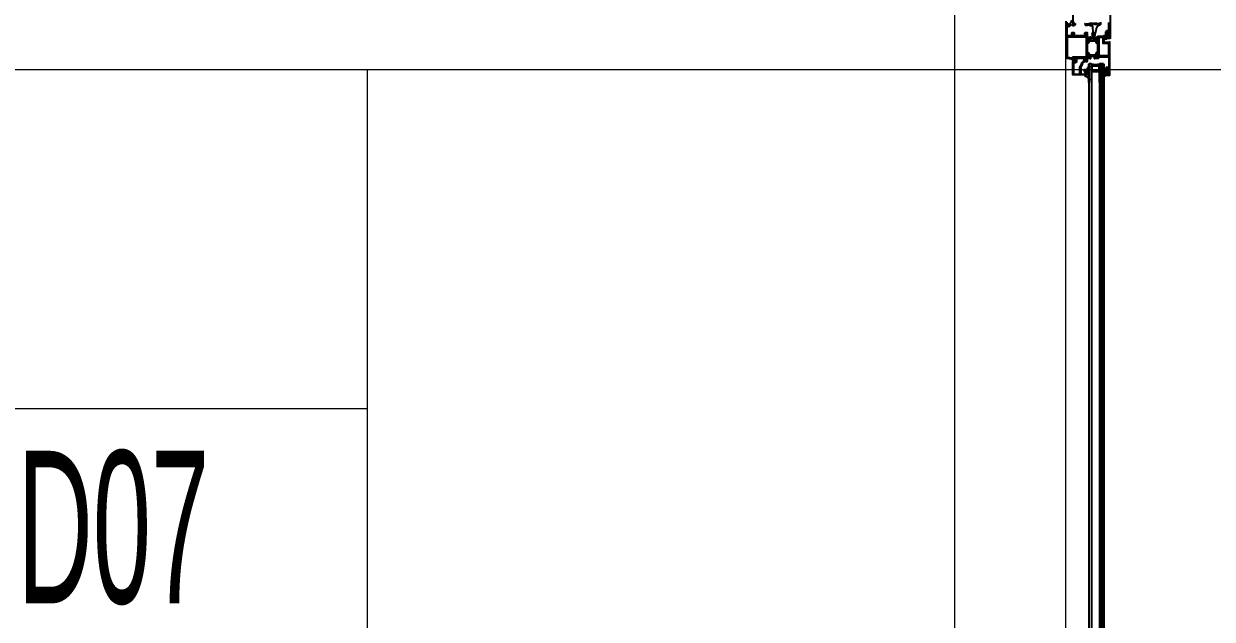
# Model space of a CAD drawing. Extents: x -9059 to 11889, y -1514 to 6575.
# Drawn here: x 3764.6 to 3940.1, y 3183.9 to 3271.8 of the extents above; entities that cross this region are included whole.
import ezdxf
from ezdxf.enums import TextEntityAlignment as Align

# ---------------------------------------------------------------- set-up
doc = ezdxf.new("R2010")
doc.units = 0
doc.header["$LTSCALE"] = 25
doc.header["$MEASUREMENT"] = 0
doc.layers.get('0').update_dxf_attribs({"color": 9, "lineweight": 9})
for name, color, linetype, lineweight in [('06D', 9, 'Continuous', 9), ('10', 9, 'Continuous', 9), ('15', 9, 'Continuous', 9), ('21_mahal200', 9, 'Continuous', 9), ('21_mahal200 @ 10 (1)', 9, 'Continuous', 9), ('21_mahal200 @ 10 (2)', 9, 'Continuous', 9), ('21_mahal200 @ 20', 9, 'Continuous', 9), ('40A', 9, 'Continuous', 9)]:
    doc.layers.add(name, color=color, linetype=linetype, lineweight=lineweight)
doc.styles.add('Arial', font='arial.ttf', dxfattribs={"height": 2.5})
doc.styles.add('MuuM_TEXT-STANDART', font='ARIALN.TTF')

# ---------------------------------------------------------------- blocks, each defined once
blk = doc.blocks.new('P-DOG-PORSCHE')
at = {"layer": '06D'}
for points in [[(-13.18, -3.54), (-111.94, -3.53)], [(-118, -20), (-2, -20)]]:
    blk.add_lwpolyline(points, dxfattribs=at)
at = {"layer": '10', "lineweight": 25, "ltscale": 0.5}
for p, q in [((-103.22, 1.44), (-106, 1.44)), ((-103.22, 0.24), (-106, 0.24)), ((-104.8, 1.44), (-104.8, 0.24)), ((-103.22, -0.16), (-105.95, -0.16)), ((-103.22, -0.16), (-105.49, -0.16))]:
    blk.add_line(p, q, dxfattribs=at)
for points in [[(-112, 1.47, -0.414214), (-111.88, 1.35), (-111.88, 1.26, -0.414214), (-111.98, 1.16)], [(-117.69, 2.98), (-109.71, 2.98, -0.414214), (-109.7, 2.97), (-109.7, 2.49, -0.414214), (-109.71, 2.48), (-109.93, 2.48, -0.414214), (-110, 2.55), (-110, 2.57, -0.414214), (-109.99, 2.58), (-109.89, 2.58, 0.414214), (-109.84, 2.63), (-109.84, 2.75, 0.414214), (-109.89, 2.8), (-110.56, 2.8, 0.414214), (-110.61, 2.75), (-110.61, 2.63, 0.414214), (-110.56, 2.58), (-110.46, 2.58, -0.414214), (-110.45, 2.57), (-110.45, 2.55, -0.414214), (-110.52, 2.48), (-110.83, 2.48, -0.414214), (-110.88, 2.53), (-110.88, 2.58), (-110.78, 2.58, 0.414214), (-110.75, 2.61), (-110.75, 2.78), (-110.88, 2.78), (-110.88, 2.79), (-111.15, 2.79), (-111.15, 2.78), (-111.3, 2.78), (-111.3, 2.79), (-111.63, 2.79), (-111.63, 2.78), (-111.78, 2.78), (-111.78, 2.79), (-112.1, 2.79, 0.425337)], [(-106.94, 1.34, -0.459137), (-106.98, 1.37), (-107.03, 2.47), (-107.03, 2.74, -0.414214), (-106.98, 2.79), (-105.4, 2.79, -0.414214), (-105.37, 2.76), (-105.37, 2.6, -0.414214), (-105.4, 2.57), (-105.5, 2.57), (-105.5, 2.52, 0.414214), (-105.45, 2.47), (-105.14, 2.47, 0.414214), (-105.07, 2.54), (-105.07, 2.56, 0.414214), (-105.08, 2.57), (-105.18, 2.57, -0.414214), (-105.23, 2.62), (-105.23, 2.77, -0.414214), (-105.18, 2.82), (-104.51, 2.82, -0.414214), (-104.46, 2.77), (-104.46, 2.62, -0.414214), (-104.51, 2.57), (-104.61, 2.57, 0.414214), (-104.62, 2.56), (-104.62, 2.54, 0.414214), (-104.55, 2.47), (-104.33, 2.47, 0.414214), (-104.32, 2.48), (-104.32, 2.96, 0.414214), (-104.33, 2.97), (-109.19, 2.97, 0.535184), (-109.22, 2.93), (-109.2, 2.89), (-109.17, 2.89, -0.414214), (-109.14, 2.86), (-109.14, 2.15, -0.414214), (-109.17, 2.12), (-110.11, 2.12, 0.535184), (-110.14, 2.08), (-110.13, 2.06, 0.302776), (-110.1, 2.04), (-110.07, 2.04, -0.414214), (-110.04, 2.01), (-110.04, 1.18, 0.414214), (-110.01, 1.15), (-109.89, 1.15, -0.414214), (-109.86, 1.12), (-109.86, 1), (-109.93, 0.74, 0.700084), (-109.82, 0.66), (-109.8, 0.68), (-109.63, 0.85, 0.607471), (-109.65, 0.91, -0.283637), (-109.67, 0.93), (-109.72, 1.11, -1.229391), (-109.67, 1.15), (-109.2, 1.15), (-109.36, 0.88, 0.859449), (-109.33, 0.85), (-109.08, 0.95), (-108.96, 1.15), (-107.72, 1.15), (-107.6, 0.95), (-107.35, 0.85, 0.859449), (-107.32, 0.88), (-107.48, 1.15), (-107.01, 1.15, -1.229391), (-106.96, 1.11), (-107.01, 0.93, -0.283637), (-107.03, 0.91, 0.607471), (-107.05, 0.85), (-106.88, 0.68), (-106.86, 0.66, 0.700084), (-106.75, 0.74), (-106.82, 1), (-106.82, 1.25, 0.474196), (-106.94, 1.34)], [(-104.24, 2.47, 0.220745), (-103.93, 1.88, -0.651907), (-103.98, 1.81, -0.176952), (-104.28, 2.13, 0.281357), (-104.42, 2.22), (-104.5, 2.22), (-104.51, 2.22), (-104.52, 2.22), (-104.53, 2.21), (-104.54, 2.21), (-104.54, 2.21), (-104.55, 2.2), (-104.55, 2.19), (-104.56, 2.19), (-104.56, 2.18), (-104.56, 2.17), (-104.56, 2.09), (-104.56, 2.09), (-104.56, 2.08), (-104.57, 2.08), (-104.57, 2.08), (-104.57, 2.08), (-104.57, 2.07), (-104.57, 2.07), (-104.58, 2.07), (-104.58, 2.07), (-104.66, 2.07), (-104.67, 2.07), (-104.67, 2.07), (-104.67, 2.07), (-104.68, 2.07), (-104.68, 2.08), (-104.68, 2.08), (-104.68, 2.08), (-104.68, 2.08), (-104.68, 2.09), (-104.68, 2.17), (-104.68, 2.17), (-104.69, 2.18), (-104.69, 2.19), (-104.69, 2.19), (-104.7, 2.2), (-104.7, 2.21), (-104.71, 2.21), (-104.72, 2.21), (-104.73, 2.22), (-104.74, 2.22), (-104.75, 2.21), (-104.76, 2.21), (-104.76, 2.21), (-104.77, 2.2), (-104.77, 2.19), (-104.78, 2.19), (-104.78, 2.18), (-104.78, 2.17), (-104.78, 2.09), (-104.78, 2.09), (-104.78, 2.08), (-104.79, 2.08), (-104.79, 2.08), (-104.79, 2.08), (-104.79, 2.07), (-104.79, 2.07), (-104.8, 2.07), (-104.8, 2.07), (-104.88, 2.07), (-104.89, 2.07), (-104.89, 2.07), (-104.89, 2.07), (-104.9, 2.07), (-104.9, 2.08), (-104.9, 2.08), (-104.9, 2.08), (-104.9, 2.08), (-104.9, 2.09), (-104.9, 2.17), (-104.9, 2.17), (-104.91, 2.18), (-104.91, 2.19), (-104.91, 2.19), (-104.92, 2.2), (-104.92, 2.21), (-104.93, 2.21), (-104.94, 2.21), (-104.95, 2.22), (-104.96, 2.22), (-104.97, 2.21), (-104.98, 2.21), (-104.98, 2.21), (-104.99, 2.2), (-104.99, 2.19), (-105, 2.19), (-105, 2.18), (-105, 2.17), (-105, 2.09), (-105, 2.09), (-105, 2.08), (-105.01, 2.08), (-105.01, 2.08), (-105.01, 2.08), (-105.01, 2.07), (-105.01, 2.07), (-105.02, 2.07), (-105.02, 2.07), (-105.1, 2.07), (-105.11, 2.07), (-105.11, 2.07), (-105.11, 2.07), (-105.12, 2.07), (-105.12, 2.08), (-105.12, 2.08), (-105.12, 2.08), (-105.12, 2.08), (-105.12, 2.09), (-105.12, 2.17), (-105.12, 2.17), (-105.13, 2.18), (-105.13, 2.19), (-105.13, 2.19), (-105.14, 2.2), (-105.14, 2.21), (-105.15, 2.21), (-105.16, 2.21), (-105.17, 2.22), (-105.18, 2.22), (-105.19, 2.21), (-105.2, 2.21), (-105.2, 2.21), (-105.21, 2.2), (-105.21, 2.19), (-105.22, 2.19), (-105.22, 2.18), (-105.22, 2.17), (-105.22, 2.09), (-105.22, 2.09), (-105.22, 2.08), (-105.23, 2.08), (-105.23, 2.08), (-105.23, 2.08), (-105.23, 2.07), (-105.23, 2.07), (-105.24, 2.07), (-105.24, 2.07), (-105.32, 2.07), (-105.33, 2.07), (-105.33, 2.07), (-105.33, 2.07), (-105.34, 2.07), (-105.34, 2.08), (-105.34, 2.08), (-105.34, 2.08), (-105.34, 2.08), (-105.34, 2.09), (-105.34, 2.43, -0.414214), (-105.31, 2.46), (-105.08, 2.46, 0.414214), (-105.05, 2.49), (-105.05, 2.55, 0.291535), (-105.06, 2.57), (-105.11, 2.59, -0.613042), (-105.11, 2.65), (-105, 2.72, -0.127095), (-104.93, 2.73), (-104.73, 2.73, -0.127095), (-104.67, 2.72), (-104.56, 2.66, -0.585233), (-104.56, 2.59), (-104.61, 2.57, 0.167811), (-104.61, 2.55), (-104.61, 2.49, 0.414214), (-104.58, 2.46), (-104.29, 2.46), (-104.29, 2.52, -0.394677), (-104.24, 2.47)], [(-115.69, -2.52), (-111.71, -2.52, 0.414214), (-111.7, -2.51), (-111.7, -2.27, 0.414214), (-111.85, -2.12), (-111.89, -2.12, 0.414214), (-111.9, -2.13)], [(-111.9, -2.2, 0.366034), (-111.87, -2.23, -0.365977), (-111.85, -2.25), (-111.85, -2.34, -0.414214), (-111.88, -2.37), (-111.99, -2.37, -0.365977)], [(-111.99, -0.47), (-111.88, -0.47, -0.414214), (-111.85, -0.5), (-111.85, -0.59, -0.365977), (-111.87, -0.62, 0.366034), (-111.9, -0.65)], [(-111.9, -0.71, 0.414214), (-111.89, -0.72), (-111.85, -0.72, 0.414214), (-111.7, -0.57), (-111.7, -0.4, 0.414214), (-111.78, -0.32), (-111.85, -0.32, -0.414214), (-111.88, -0.29), (-111.88, -0.27, 0.414214), (-111.98, -0.17)], [(-112.29, -3.53), (-107.02, -3.53, 0.363975), (-106.82, -3.37), (-106.72, -2.78, -0.36397), (-106.42, -2.53), (-106.35, -2.53, 0.414214), (-106.32, -2.5), (-106.32, -2.28, 0.414214), (-106.47, -2.13), (-106.51, -2.13, 0.414214), (-106.52, -2.14), (-106.52, -2.21, 0.366034), (-106.49, -2.24, -0.365977), (-106.47, -2.26), (-106.47, -2.35, -0.414214), (-106.5, -2.38), (-106.61, -2.38, -0.365977), (-106.64, -2.36, 0.365977), (-106.67, -2.33), (-106.79, -2.33, -0.414214), (-106.82, -2.3), (-106.82, -1.46), (-106.85, -1.43), (-106.82, -1.4), (-106.82, -0.56, -0.414214), (-106.79, -0.53), (-106.67, -0.53, 0.365977), (-106.64, -0.51, -0.365977), (-106.61, -0.48), (-106.5, -0.48, -0.414214), (-106.47, -0.51), (-106.47, -0.6, -0.365977), (-106.49, -0.63, 0.366034), (-106.52, -0.66), (-106.52, -0.72, 0.414214), (-106.51, -0.73), (-106.47, -0.73, 0.414214), (-106.32, -0.58), (-106.32, -0.41, 0.414214), (-106.4, -0.33), (-106.82, -0.33, -0.493043), (-106.85, -0.3), (-106.75, 0.07, 0.700084), (-106.86, 0.15), (-106.88, 0.13), (-107.05, -0.04, 0.607471), (-107.03, -0.1, -0.283637), (-107.01, -0.12), (-106.96, -0.3, -1.229391), (-107.01, -0.33), (-107.43, -0.33, -0.585524), (-107.46, -0.29), (-107.32, -0.07, 0.713664), (-107.35, -0.04), (-107.6, -0.14), (-107.71, -0.32, -0.261412), (-107.73, -0.33), (-108.95, -0.33, -0.261412), (-108.97, -0.32), (-109.08, -0.14), (-109.33, -0.04, 0.713664), (-109.36, -0.07), (-109.22, -0.29, -0.585524), (-109.25, -0.33), (-109.67, -0.33, -1.229391), (-109.72, -0.3), (-109.67, -0.12, -0.283637), (-109.65, -0.1, 0.607471), (-109.63, -0.04), (-109.8, 0.13), (-109.82, 0.15, 0.700084), (-109.93, 0.07), (-109.86, -0.19), (-109.86, -0.3, -0.414214), (-109.89, -0.33), (-110.54, -0.33, 0.414214), (-110.57, -0.36), (-110.57, -0.68, 0.414222), (-110.47, -0.78), (-110.43, -0.78, 0.414214), (-110.42, -0.77), (-110.42, -0.66, 0.366034), (-110.44, -0.63, -0.365977), (-110.47, -0.6), (-110.47, -0.51, -0.414214), (-110.44, -0.48), (-110.33, -0.48, -0.365977), (-110.3, -0.51, 0.365977), (-110.27, -0.53), (-110.15, -0.53, -0.414214), (-110.12, -0.56), (-110.12, -1.5), (-110.09, -1.53), (-110.12, -1.56), (-110.12, -2.5, -0.414214), (-110.15, -2.53), (-110.27, -2.53, 0.365977), (-110.3, -2.56, -0.365977), (-110.33, -2.58), (-110.44, -2.58, -0.414214), (-110.47, -2.55), (-110.47, -2.46, -0.365977), (-110.44, -2.44, 0.366034), (-110.42, -2.41), (-110.42, -2.29, 0.414214), (-110.43, -2.28), (-110.47, -2.28, 0.414214), (-110.57, -2.38), (-110.57, -2.58, 0.414214), (-110.42, -2.73), (-110.15, -2.73, -0.414214), (-110.12, -2.76), (-110.12, -3.32, -0.414214), (-110.15, -3.35), (-111.54, -3.35, -0.414214), (-111.57, -3.32), (-111.57, -3.16, -0.414214), (-111.54, -3.13), (-111.47, -3.13), (-111.47, -3.08, 0.414214), (-111.52, -3.03), (-111.77, -3.03, 0.414214), (-111.84, -3.1), (-111.84, -3.12, 0.414214), (-111.83, -3.13), (-111.76, -3.13, -0.414214), (-111.71, -3.18), (-111.71, -3.32, -0.414214), (-111.76, -3.37), (-112.13, -3.37, -0.414214)], [(-111.9, 1.21, 0.414214), (-111.87, 1.23), (-111.87, 1.42, 0.414214), (-111.91, 1.46)], [(-112.12, 1.59), (-111.83, 1.59, -0.285747), (-111.74, 1.53), (-111.55, 1.11, 0.189764), (-111.5, 1.06, 0.061836), (-110.24, 0.75, -0.380587), (-110.15, 0.65), (-110.15, 0.57, -0.203536), (-110.18, 0.5), (-110.37, 0.32, -0.999219), (-110.45, 0.4), (-110.3, 0.55, 0.950364), (-110.3, 0.59, 0.068684), (-110.6, 0.58, 0.364538), (-110.64, 0.53, -0.394287), (-110.66, 0.51), (-111.46, 0.45, 0.309555), (-111.49, 0.44), (-111.7, -0.27, -0.328426), (-111.75, -0.3), (-111.85, -0.3, -0.414214), (-111.87, -0.28), (-111.87, -0.22, 0.414214), (-111.9, -0.19)], [(-112.33, -2.81, -0.557109), (-111.61, -2.37, -0.284432), (-111.57, -2.43, -0.557109), (-111.68, -2.5, 0.59685), (-112.18, -2.85, 2.161979)], [(-112, -2.88, 1), (-111.88, -2.88), (-111.62, -2.88, -0.414214), (-111.57, -2.93), (-111.57, -2.98, -0.414214), (-111.62, -3.03), (-111.77, -3.03, 0.236068), (-111.85, -3.07), (-111.85, -3.15), (-111.79, -3.15), (-111.79, -3.19, -0.323522), (-111.82, -3.24), (-111.92, -3.27, -0.019238)]]:
    blk.add_lwpolyline(points, format="xyb", dxfattribs=at)
for points in [[(-110.51, 2.47, 0.414214), (-110.48, 2.5), (-110.48, 2.58, 0.186103), (-110.48, 2.59), (-110.52, 2.64, -0.501687), (-110.51, 2.7), (-110.42, 2.74, -0.118551), (-110.34, 2.76), (-110.11, 2.76, -0.118551), (-110.04, 2.74), (-109.95, 2.7, -0.501687), (-109.94, 2.64), (-109.98, 2.59, 0.186103), (-109.98, 2.58), (-109.98, 2.5, 0.414214), (-109.94, 2.47), (-109.66, 2.47, -0.414214), (-109.62, 2.43), (-109.62, 2.28, -0.176484), (-109.64, 2.25), (-110.01, 1.72, -0.940455), (-110.07, 1.77), (-109.76, 2.27, 0.992608), (-109.86, 2.34), (-110.69, 2.34, -0.414214), (-110.73, 2.38), (-110.73, 2.43, -0.414214), (-110.69, 2.47)], [(-110.32, 2.47, -0.414214), (-110.34, 2.5), (-110.34, 2.6, -0.414214), (-110.32, 2.62), (-110.14, 2.62, -0.414214), (-110.11, 2.6), (-110.11, 2.5, -0.414214), (-110.14, 2.47)], [(-108.97, 1.97), (-109.81, 1.97, 0.414214), (-109.86, 1.92), (-109.86, 1.38, 0.414214), (-109.81, 1.33), (-107.25, 1.33, 0.414214), (-107.2, 1.38), (-107.2, 2.79), (-108.91, 2.79, 0.414214), (-108.96, 2.74), (-108.96, 1.98, -0.414214)], [(-104.73, 2.6, -0.359904), (-104.7, 2.57), (-104.7, 2.39, -0.414214), (-104.73, 2.36), (-104.93, 2.36, -0.414214), (-104.96, 2.39), (-104.96, 2.57, -0.359904), (-104.94, 2.6, -0.094739)], [(-111.8, 0.65, -0.414214), (-111.83, 0.62), (-111.96, 0.62, -0.414214), (-111.99, 0.65), (-111.99, 0.99, -0.414214), (-111.96, 1.02), (-111.83, 1.02, -0.414214), (-111.8, 0.99)], [(-111.8, 0.03, -0.414214), (-111.83, 0), (-111.96, 0, -0.414214), (-111.99, 0.03), (-111.99, 0.37, -0.414214), (-111.96, 0.4), (-111.83, 0.4, -0.414214), (-111.8, 0.37)], [(-109.67, 0.32, -0.403142), (-109.57, 0.22), (-109.57, -0.02, -0.131652), (-109.58, -0.07), (-109.69, -0.25, 0.131652), (-109.69, -0.27), (-109.69, -0.29, 0.414214), (-109.66, -0.32), (-109.3, -0.32, 0.414214), (-109.27, -0.29), (-109.27, -0.27, 0.131652), (-109.28, -0.25), (-109.39, -0.07, -0.131652), (-109.4, -0.02), (-109.4, 0.83, -0.131652), (-109.39, 0.88), (-109.28, 1.07, 0.131652), (-109.27, 1.08), (-109.27, 1.11, 0.414214), (-109.3, 1.14), (-109.66, 1.14, 0.414214), (-109.69, 1.11), (-109.69, 1.08, 0.131652), (-109.69, 1.07), (-109.58, 0.88, -0.131652), (-109.57, 0.83), (-109.57, 0.59, -0.403142), (-109.67, 0.49), (-110.52, 0.46, 0.962756), (-110.52, 0.36)], [(-107.28, -0.01, -0.131652), (-107.3, -0.06), (-107.4, -0.24, 0.131652), (-107.41, -0.26), (-107.41, -0.28, 0.414214), (-107.38, -0.31), (-107.02, -0.31, 0.414214), (-106.99, -0.28), (-106.99, -0.26, 0.131652), (-106.99, -0.24), (-107.1, -0.06, -0.131652), (-107.11, -0.01), (-107.11, 0.84, -0.131652), (-107.1, 0.89), (-106.99, 1.07, 0.131652), (-106.99, 1.09), (-106.99, 1.12, 0.414214), (-107.02, 1.15), (-107.38, 1.15, 0.414214), (-107.41, 1.12), (-107.41, 1.09, 0.131652), (-107.4, 1.07), (-107.3, 0.89, -0.131652), (-107.28, 0.84)], [(-107.1, 0.88), (-106.99, 1.07, 0.131652), (-106.99, 1.08), (-106.99, 1.11, 0.414214), (-107.02, 1.14), (-107.38, 1.14, 0.414214), (-107.41, 1.11), (-107.41, 1.08, 0.131652), (-107.4, 1.07), (-107.3, 0.88, -0.131652), (-107.28, 0.83), (-107.28, -0.02, -0.131652), (-107.3, -0.07), (-107.4, -0.25, 0.131652), (-107.41, -0.27), (-107.41, -0.29, 0.414214), (-107.38, -0.32), (-107.02, -0.32, 0.414214), (-106.99, -0.29), (-106.99, -0.27, 0.131652), (-106.99, -0.25), (-107.1, -0.07, -0.131652), (-107.11, -0.02), (-107.11, 0.83, -0.131652)], [(-105.7, 1.31, -0.414214), (-105.67, 1.34), (-104.93, 1.34, -0.414214), (-104.9, 1.31), (-104.9, 0.37, -0.414214), (-104.93, 0.34), (-105.67, 0.34, -0.414214), (-105.7, 0.37)], [(-107.02, -3.35, 0.207097), (-106.97, -3.33), (-106.97, -3.23), (-106.95, -3.23), (-106.87, -2.76, -0.106114), (-106.8, -2.58, 0.602221), (-106.82, -2.53), (-106.87, -2.53, -0.162278), (-106.93, -2.51), (-106.97, -2.51, -0.414214), (-107, -2.48), (-107, -0.56, 0.414214), (-107.05, -0.51), (-109.89, -0.51, 0.414214), (-109.94, -0.56), (-109.94, -3.35)], [(-105.14, -1.31), (-105.14, -1.27, -0.414214), (-105.11, -1.24), (-105.07, -1.24, -0.414214), (-105.04, -1.27), (-105.04, -1.29, 0.414214), (-104.99, -1.34), (-104.56, -1.34, 0.414214), (-104.46, -1.24), (-104.46, -0.69, 0.414214), (-104.51, -0.64), (-104.56, -0.64, 0.127567), (-104.59, -0.65, -0.09888), (-105.01, -0.79, 0.367727), (-105.04, -0.82, -0.399482), (-105.07, -0.84), (-105.11, -0.84, -0.414214), (-105.14, -0.81), (-105.14, -0.72, -0.400329), (-105.09, -0.67, 0.114933), (-104.65, -0.55, -0.127017), (-104.56, -0.52), (-104.37, -0.52, -0.414214), (-104.34, -0.55), (-104.34, -2.49, -0.414214), (-104.37, -2.52), (-106.29, -2.52, -0.414214), (-106.32, -2.49), (-106.32, -2.43, -0.414214), (-106.29, -2.4), (-106.27, -2.4), (-106.27, -2.1), (-106.54, -2.1), (-106.56, -2.14, -0.414214), (-106.6, -2.15), (-106.77, -2.05, -0.767327), (-106.75, -1.98), (-106.25, -1.98, -0.414214), (-106.15, -2.08), (-106.15, -2.35, 0.414214), (-106.1, -2.4), (-104.51, -2.4, 0.414214), (-104.46, -2.35), (-104.46, -1.56, 0.414214), (-104.56, -1.46), (-105.47, -1.46, -0.172094), (-105.67, -1.39, 0.126051), (-106.03, -1.23, -0.197455), (-106.24, -1.1), (-106.35, -0.94, 0.244698), (-106.49, -0.86), (-106.77, -0.86, -0.767327), (-106.8, -0.76), (-106.6, -0.65, -0.57735), (-106.56, -0.67), (-106.56, -0.74), (-106.49, -0.74, -0.244698), (-106.25, -0.87), (-106.15, -1.03, 0.197455), (-106.02, -1.11, -0.126051), (-105.6, -1.3, 0.178336), (-105.47, -1.34), (-105.17, -1.34, 0.414214)], [(-104.33, -0.53), (-104.33, -0.75, 0.414214), (-104.3, -0.78), (-104.26, -0.78, 0.356389), (-104.16, -0.7, -0.262181), (-103.65, -0.11, 0.316752), (-103.63, -0.08, 0.499585), (-103.66, -0.05, -0.048291), (-104.22, -0.19, -0.086497), (-105.32, -0.19, -0.16681), (-105.55, -0.08, 0.169383), (-105.57, -0.07), (-105.58, -0.06, 0.513067), (-105.63, -0.13, 0.159858), (-105.05, -0.51, 0.178819), (-104.68, -0.53), (-104.67, -0.52, -0.13005), (-104.62, -0.5), (-104.36, -0.5, -0.414214)]]:
    blk.add_lwpolyline(points, format="xyb", close=True, dxfattribs=at)
blk.add_arc((-110.44, -2.45), 0.03, 99.5941, 180, dxfattribs=at)
at = {"layer": '15', "lineweight": 25, "ltscale": 0.5}
for p, q in [((-106, 2.03), (-105.95, 2.07)), ((-106, 2.03), (-106, 1.44)), ((-106, 1.77), (-16.8, 1.77)), ((-105.95, 2.07), (-16.8, 2.07)), ((-106, 1.74), (-16.8, 1.74)), ((-106, 0.24), (-106, -0.11)), ((-105.98, 1.44), (-16.8, 1.44)), ((-105.98, 0.24), (-16.8, 0.24)), ((-105.8, 1.44), (-105.8, 0.24)), ((-106, -0.11), (-105.95, -0.16)), ((-105.98, -0.16), (-16.8, -0.16))]:
    blk.add_line(p, q, dxfattribs=at)
blk.add_arc((-107.75, 0.84), 1.85, 341.0754, 18.9246, dxfattribs=at)
blk = doc.blocks.new('0a_roomno2')
blk.add_lwpolyline([(30, -16), (0, -16), (0, 0), (30, 0)], close=True)
for points in [[(0, 0), (30, 0)], [(0, -5), (30, -5)]]:
    blk.add_lwpolyline(points)
at = {"layer": '40A'}
blk.add_lwpolyline([(0, 0), (30, 0)], dxfattribs=at)
at = {"style": 'Arial'}
blk.add_attdef('ODANO', (0, 1.505), '', height=3, dxfattribs=at)
blk.add_attdef('MEKANADI', text='', height=3, dxfattribs=at).set_placement((0.525, -4.75), align=Align.BOTTOM_LEFT)
at = {"style": 'MuuM_TEXT-STANDART', "width": 0.6}
for tag, p in [('YER01', (15, -7)), ('TAVAN01', (20.625, -7)), ('DUVAR01', (26.25, -7)), ('YER02', (15, -10.375)), ('TAVAN02', (20.625, -10.375)), ('DUVAR02', (26.25, -10.375)), ('YER03', (15, -13.75)), ('TAVAN03', (20.625, -13.75)), ('DUVAR03', (26.25, -13.75))]:
    blk.add_attdef(tag, text='', height=2.25, dxfattribs=at).set_placement(p, align=Align.MIDDLE_CENTER)
at = {"style": 'MuuM_TEXT-STANDART'}
blk.add_attdef('M2', text='', height=2.25, dxfattribs=at).set_placement((1.3231, -7.8046), align=Align.MIDDLE_LEFT)
at = {"style": 'MuuM_TEXT-STANDART', "width": 0.6}
blk.add_attdef('TEMIZTAVANYUKSEKLIGI', text='', height=2.25, dxfattribs=at).set_placement((2.7, -13.1619), align=Align.MIDDLE_LEFT)
blk = doc.blocks.new('*U1278')
at = {"layer": '21_mahal200 @ 10 (1)'}
ref = blk.add_blockref('0a_roomno2', (3515.33, 3265), dxfattribs=dict(at, xscale=10, yscale=10, zscale=10))
ref.add_attrib('DUVAR01', 'D07', dxfattribs={"layer": '0', "height": 22.5, "style": 'MuuM_TEXT-STANDART', "width": 0.6}).set_placement((3777.83, 3197.5), align=Align.MIDDLE_CENTER)
at = {"layer": '21_mahal200 @ 10 (2)'}
ref = blk.add_blockref('0a_roomno2', (3515.33, 3265), dxfattribs=dict(at, xscale=10, yscale=10, zscale=10))
ref.add_attrib('DUVAR01', 'D07', dxfattribs={"layer": '0', "height": 22.5, "style": 'MuuM_TEXT-STANDART', "width": 0.6}).set_placement((3777.83, 3197.5), align=Align.MIDDLE_CENTER)
at = {"layer": '21_mahal200 @ 20', "xscale": 20, "yscale": 20, "zscale": 20}
blk.add_blockref('0a_roomno2', (3515.33, 3265), dxfattribs=at)

msp = doc.modelspace()

# ---------------------------------------------------------------- block references
at = {"rotation": 270}
msp.add_blockref('P-DOG-PORSCHE', (3922.06, 3159.87), dxfattribs=at)
at = {"layer": '21_mahal200', "color": 6}
msp.add_blockref('*U1278', (0, 0), dxfattribs=at)

doc.saveas('drawing.dxf')
